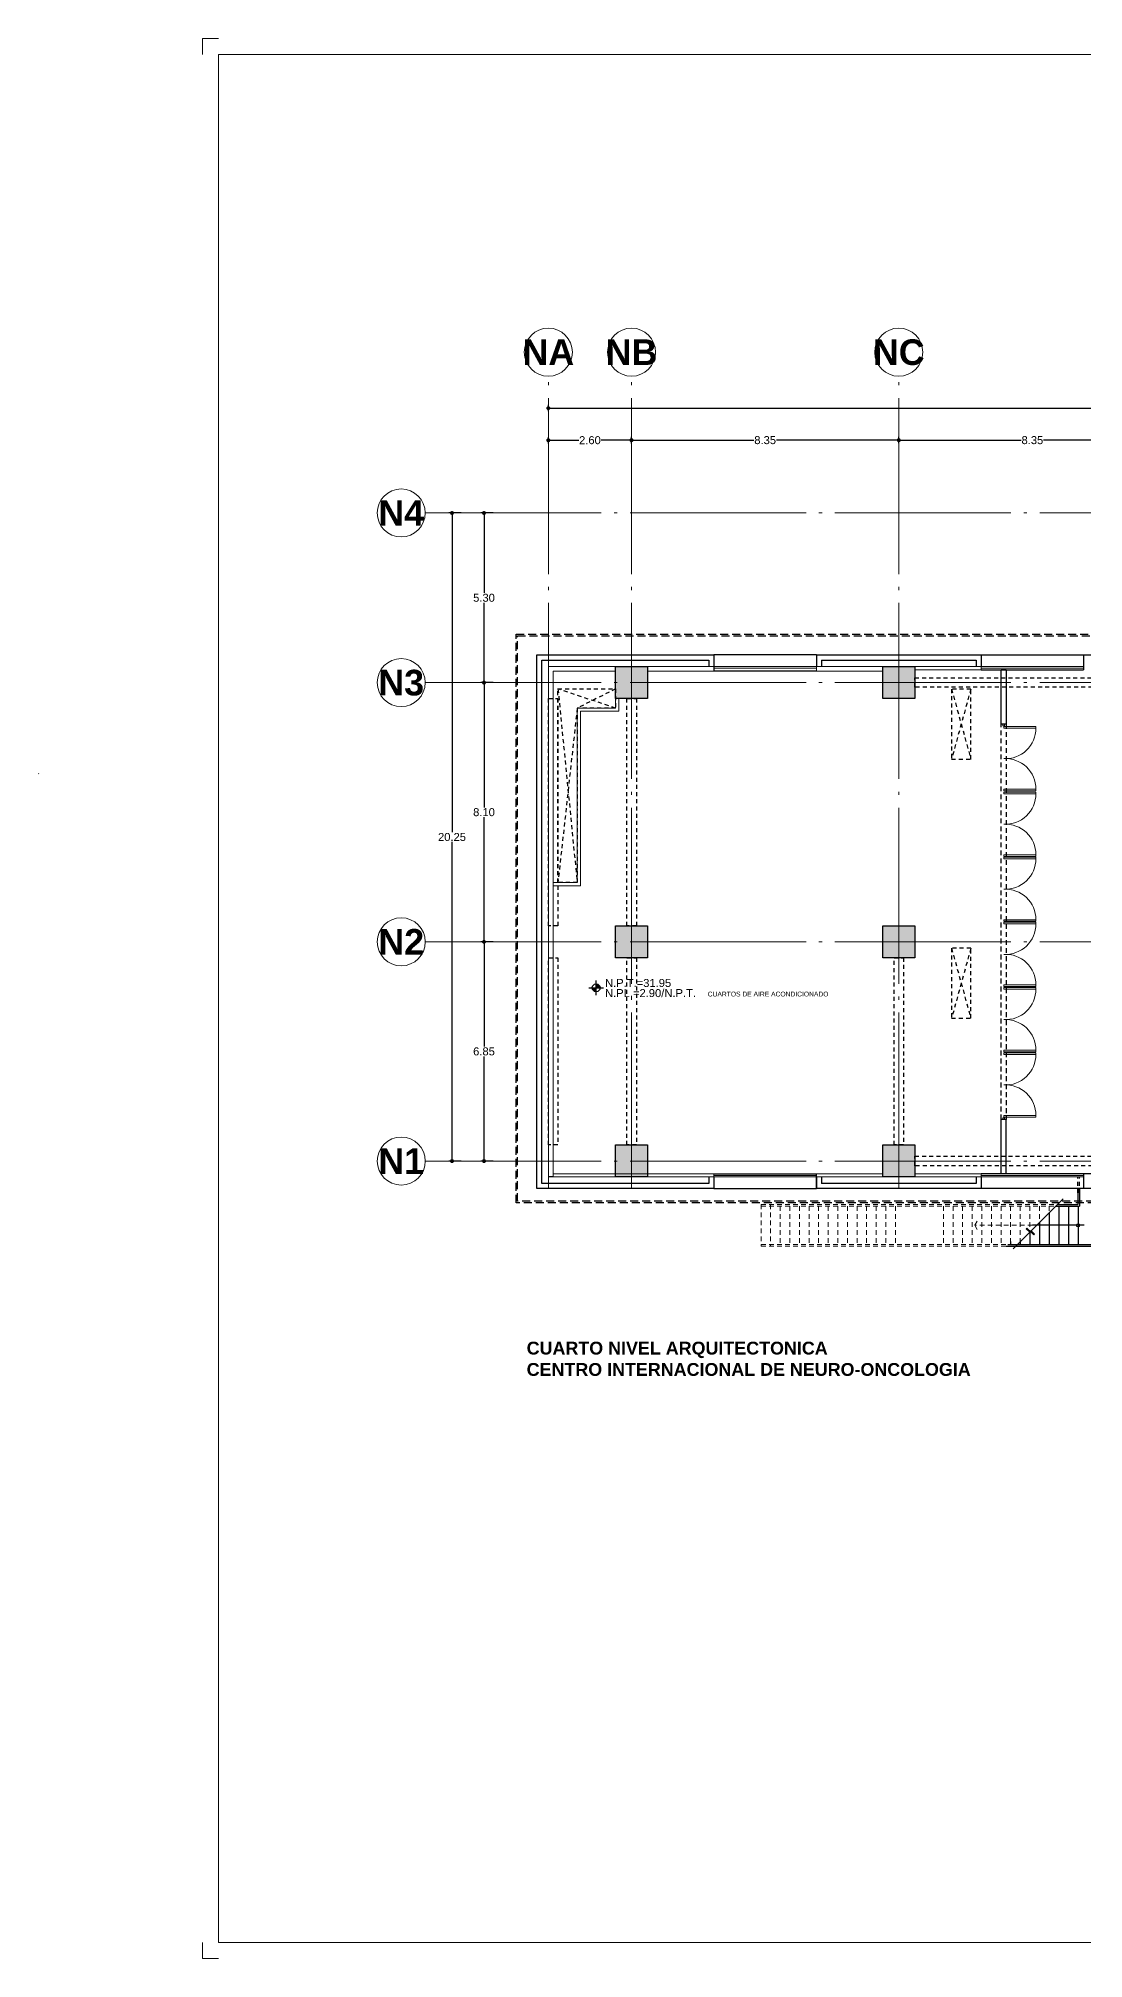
# Model space of a CAD drawing. Header units: metres. Extents: x -22 to 564, y 0 to 143.
# Drawn here: x 369.7 to 402.4, y 9.1 to 69.1 of the extents above; entities that cross this region are included whole.
import ezdxf
from ezdxf.enums import TextEntityAlignment as Align

# ---------------------------------------------------------------- set-up
doc = ezdxf.new("R2010")
doc.units = ezdxf.units.M
for name, pattern in [('A-01 CONJUNTO$0$A-04 PRIMER NIVEL$0$PRIMER NIVEL$0$HIDDEN2', [0.1875, 0.125, -0.0625]), ('EJES630', [6.3, 5.5, -0.4, 0, -0.4]), ('XREF 4N NEURO-ONCOLOGIA$0$CONTINU', [0]), ('XREF 4N NEURO-ONCOLOGIA$0$DASHED2', [0.375, 0.25, -0.125]), ('XREF 4N NEURO-ONCOLOGIA$0$HIDDE150', [0.24, 0.15, -0.09]), ('XREF 4N NEURO-ONCOLOGIA$0$HIDDEN2', [0.1875, 0.125, -0.0625])]:
    doc.linetypes.add(name, pattern=pattern)
for name, color, linetype in [('COTAS EJES', 8, 'Continuous'), ('EJES BOLAS', 11, 'Continuous'), ('EJES TEXTOS', 3, 'Continuous'), ('ELEVADOR Y ESC', 8, 'Continuous'), ('NIVELES', 9, 'Continuous'), ('TEXTO', 7, 'Continuous'), ('XREF 4N NEURO-ONCOLOGIA$0$-CG-M-WALL', 7, 'Continuous'), ('XREF 4N NEURO-ONCOLOGIA$0$CANCELES', 1, 'Continuous'), ('XREF 4N NEURO-ONCOLOGIA$0$COLUMNAS', 6, 'Continuous'), ('XREF 4N NEURO-ONCOLOGIA$0$CONTRAVENTEOS', 6, 'XREF 4N NEURO-ONCOLOGIA$0$HIDDEN2'), ('XREF 4N NEURO-ONCOLOGIA$0$DUCTO AA', 40, 'XREF 4N NEURO-ONCOLOGIA$0$HIDDEN2'), ('XREF 4N NEURO-ONCOLOGIA$0$ELEVADOR Y ESC', 8, 'Continuous'), ('XREF 4N NEURO-ONCOLOGIA$0$LAMINA MULTIPERFORADA', 9, 'Continuous'), ('XREF 4N NEURO-ONCOLOGIA$0$MUROS', 3, 'Continuous'), ('XREF 4N NEURO-ONCOLOGIA$0$MUROS BAJOS', 2, 'Continuous'), ('XREF 4N NEURO-ONCOLOGIA$0$NOVIDESA', 11, 'Continuous'), ('XREF 4N NEURO-ONCOLOGIA$0$PROYECCIÓN', 252, 'XREF 4N NEURO-ONCOLOGIA$0$HIDDE150'), ('XREF 4N NEURO-ONCOLOGIA$0$SIMBOLO CORTE', 4, 'Continuous')]:
    doc.layers.add(name, color=color, linetype=linetype)
for name, color, linetype, lineweight in [('EJES', 11, 'EJES630', 0), ('XREF 4N NEURO-ONCOLOGIA$0$HERRERIAS', 1, 'Continuous', 18), ('XREF 4N NEURO-ONCOLOGIA$0$MUROS DE TABLAROCA', 150, 'Continuous', 13), ('XREF PIE 1.100$0$G-ANNO-TTLB', 7, 'Continuous', 9)]:
    doc.layers.add(name, color=color, linetype=linetype, lineweight=lineweight)
doc.styles.add('100 LOCALES 25', font='arial.ttf', dxfattribs={"height": 0.25})
doc.styles.add('100 SERVICIOS 40', font='arialbd.ttf', dxfattribs={"height": 0.4})
doc.styles.add('COTAS', font='arial.ttf')
doc.styles.add('EJES', font='arialbd.ttf', dxfattribs={"height": 0.8})
doc.styles.add('NIVELES', font='arial.ttf', dxfattribs={"height": 0.25})
doc.dimstyles.new('100 EJES', dxfattribs={"dimtxt": 0.25, "dimasz": 0.125, "dimexe": 0.1, "dimexo": 0.1, "dimgap": 0.025, "dimtad": 0, "dimtih": 1, "dimtoh": 1, "dimzin": 1, "dimdsep": 46, "dimtxsty": 'COTAS', "dimblk": 'DOT', "dimcen": 0.1, "dimclrd": 256, "dimclre": 256, "dimclrt": 7, "dimadec": 0, "dimazin": 1, "dimtfac": 1, "dimtofl": 0, "dimtmove": 2, "dimatfit": 3, "dimfxl": 1, "dimtolj": 1, "dimtzin": 1, "dimlwd": 25, "dimlwe": -1, "dimarcsym": 0})

# ---------------------------------------------------------------- blocks, each defined once
blk = doc.blocks.new('XREF PIE 1.100$0$ZUM-TB-XX-PP_PIE DE PLANO - ZUM_TB_PP_XX__PIE DE PLANO 90x60cm-1443826-PLANTA BAJA GENERAL')
at = {"layer": 'XREF PIE 1.100$0$G-ANNO-TTLB'}
for p, q in [((-0.4682, 0.6), (-0.4632, 0.6)), ((-0.4682, 0.595), (-0.4682, 0.6)), ((-0.4682, 0.005), (-0.4682, 0)), ((-0.4682, 0), (-0.4632, 0))]:
    blk.add_line(p, q, dxfattribs=at)
at = {"layer": 'XREF PIE 1.100$0$G-ANNO-TTLB', "lineweight": 20}
for p, q in [((0.3018, 0.595), (-0.4632, 0.595)), ((-0.4632, 0.005), (-0.4632, 0.595)), ((0.3018, 0.005), (-0.4632, 0.005))]:
    blk.add_line(p, q, dxfattribs=at)
blk = doc.blocks.new('NPT')
h = blk.add_hatch(color=256)
h.paths.add_polyline_path([(0, 0.124), (0, 0), (0.124, 0, 0.414214)])
h.paths.add_polyline_path([(0, 0), (-0.124, 0, 0.414214), (0, -0.124)])
for p, q in [((-0.233, 0), (0.233, 0)), ((0, -0.233), (0, 0.233))]:
    blk.add_line(p, q)
blk.add_circle((0, 0), 0.124)
at = {"style": 'NIVELES'}
for p in [(0.278, 0.028), (0.278, -0.288)]:
    blk.add_attdef('NIVEL', p, '', height=0.25, dxfattribs=at)
blk = doc.blocks.new('XREF 4N NEURO-ONCOLOGIA$0$C-1')
at = {"layer": 'XREF 4N NEURO-ONCOLOGIA$0$-CG-M-WALL', "true_color": 0x636466}
h = blk.add_hatch(color=251, dxfattribs=at)
h.dxf.hatch_style = 1
h.paths.add_polyline_path([(-0.5, -0.5), (-0.5, 0.5), (0.5, 0.5), (0.5, -0.5)])
blk.add_lwpolyline([(-0.5, -0.5), (-0.5, 0.5), (0.5, 0.5), (0.5, -0.5)], close=True)
blk = doc.blocks.new('XREF 4N NEURO-ONCOLOGIA$0$P100')
blk.add_lwpolyline([(-0.925, -0.975), (-0.975, -0.975), (-0.975, 0), (-0.925, 0), (-0.925, -0.975, 0.430577), (0, 0, 0.430577)], format="xyb")
blk = doc.blocks.new('XREF 4N NEURO-ONCOLOGIA$0$A$C1a09e307')
at = {"layer": 'XREF 4N NEURO-ONCOLOGIA$0$ELEVADOR Y ESC'}
for p, q in [((-23.61, 12.595, 0), (-23.61, 8.05, 0)), ((-23.56, 12.545, 0), (-23.56, 8.05, 0)), ((-23.47, 12.455, 0), (-23.56, 12.455, 0)), ((-23.47, 12.155, 0), (-23.56, 12.155, 0)), ((-23.125, 11.855, 0), (-23.56, 11.855, 0)), ((-22.87, 11.555, 0), (-23.56, 11.555, 0)), ((-22.96, 10.156, 0), (-22.96, 11.77, 0)), ((-22.565, 11.25, 0), (-23.56, 11.25, 0)), ((-22.36, 10.95, 0), (-23.56, 10.95, 0)), ((-22.36, 11.045, 0), (-22.36, 10.308, 0)), ((-22.31, 10.995, 0), (-22.31, 10.358, 0)), ((-22.36, 10.65, 0), (-23.56, 10.65, 0)), ((-22.36, 10.35, 0), (-23.56, 10.35, 0)), ((-21.81, 10.308, 0), (-22.36, 10.308, 0)), ((-21.81, 10.358, 0), (-22.31, 10.358, 0)), ((-23.56, 8.05, 0), (-23.61, 8.05, 0)), ((-21.81, 8.1, 0), (-22.36, 8.1, 0)), ((-22.36, 8.1, 0), (-22.36, 8.05, 0)), ((-21.81, 8.05, 0), (-22.36, 8.05, 0))]:
    blk.add_line(p, q, dxfattribs=at)
blk.add_circle((-22.96, 10.35, 0), 0.0484, dxfattribs=at)
at = {"layer": 'XREF 4N NEURO-ONCOLOGIA$0$PROYECCIÓN', "color": 8, "lineweight": 0}
for p, q in [((-23.61, 20.255, 0), (-23.61, 12.595, 0)), ((-22.31, 20.255, 0), (-23.61, 20.255, 0)), ((-22.31, 19.955, 0), (-23.61, 19.955, 0)), ((-23.56, 20.255, 0), (-23.56, 12.545, 0)), ((-22.36, 20.255, 0), (-22.36, 11.045, 0)), ((-22.31, 20.255, 0), (-22.31, 10.995, 0)), ((-22.36, 19.655, 0), (-23.56, 19.655, 0)), ((-22.36, 19.355, 0), (-23.56, 19.355, 0)), ((-22.36, 19.055, 0), (-23.56, 19.055, 0)), ((-22.36, 18.755, 0), (-23.56, 18.755, 0)), ((-22.36, 18.455, 0), (-23.56, 18.455, 0)), ((-22.36, 18.155, 0), (-23.56, 18.155, 0)), ((-22.36, 17.855, 0), (-23.56, 17.855, 0)), ((-22.36, 17.555, 0), (-23.56, 17.555, 0)), ((-22.36, 17.255, 0), (-23.56, 17.255, 0)), ((-22.36, 16.955, 0), (-23.56, 16.955, 0)), ((-22.36, 16.655, 0), (-23.56, 16.655, 0)), ((-22.36, 16.355, 0), (-23.56, 16.355, 0)), ((-22.36, 16.055, 0), (-23.56, 16.055, 0)), ((-22.36, 14.555, 0), (-23.56, 14.555, 0)), ((-22.36, 14.255, 0), (-23.56, 14.255, 0)), ((-22.36, 13.955, 0), (-23.56, 13.955, 0)), ((-22.36, 13.655, 0), (-23.56, 13.655, 0)), ((-22.36, 13.355, 0), (-23.56, 13.355, 0)), ((-22.96, 13.579, 0), (-23.176, 13.454, 0)), ((-22.96, 11.77, 0), (-22.96, 13.579, 0)), ((-22.96, 13.579, 0), (-22.744, 13.454, 0)), ((-22.36, 12.755, 0), (-23.56, 12.755, 0)), ((-22.36, 13.055, 0), (-23.556, 13.055, 0)), ((-22.36, 12.455, 0), (-23.47, 12.455, 0)), ((-22.36, 12.155, 0), (-23.47, 12.155, 0)), ((-22.36, 11.855, 0), (-23.125, 11.855, 0)), ((-22.36, 11.555, 0), (-22.87, 11.555, 0)), ((-22.36, 11.25, 0), (-22.565, 11.25, 0))]:
    blk.add_line(p, q, dxfattribs=at)
at = {"layer": 'XREF 4N NEURO-ONCOLOGIA$0$SIMBOLO CORTE', "color": 8, "elevation": 0}
blk.add_lwpolyline([(-23.695, 12.38), (-23.175, 11.86), (-23.069, 11.966), (-23.047, 11.945), (-23.259, 11.733), (-23.238, 11.711), (-23.132, 11.818), (-22.132, 10.817)], dxfattribs=at)
blk = doc.blocks.new('XREF 4N NEURO-ONCOLOGIA$0$A$C55e99183')
at = {"layer": 'XREF 4N NEURO-ONCOLOGIA$0$ELEVADOR Y ESC'}
for p, q in [((-23.61, 8.05, 0), (-23.61, 6.74, 0)), ((-23.56, 6.74, 0), (-23.56, 8.05, 0)), ((-23.56, 8.05, 0), (-22.36, 8.05, 0)), ((-22.36, 6.74, 0), (-22.36, 8.05, 0)), ((-22.31, 6.74, 0), (-22.31, 8.05, 0)), ((-23.61, 6.74, 0), (-23.61, -4.41, 0)), ((-22.31, 6.74, 0), (-23.61, 6.74, 0)), ((-23.56, 6.74, 0), (-23.56, -4.41, 0)), ((-22.36, 6.74, 0), (-22.36, -2.56, 0)), ((-22.31, 6.74, 0), (-22.31, -2.51, 0)), ((-22.36, 6.44, 0), (-23.56, 6.44, 0)), ((-22.36, 6.14, 0), (-23.56, 6.14, 0)), ((-22.36, 5.84, 0), (-23.56, 5.84, 0)), ((-22.36, 5.54, 0), (-23.56, 5.54, 0)), ((-22.36, 5.24, 0), (-23.56, 5.24, 0)), ((-22.36, 4.94, 0), (-23.56, 4.94, 0)), ((-22.36, 4.64, 0), (-23.56, 4.64, 0)), ((-22.36, 4.34, 0), (-23.56, 4.34, 0)), ((-22.36, 4.04, 0), (-23.56, 4.04, 0)), ((-22.36, 3.74, 0), (-23.56, 3.74, 0)), ((-22.36, 3.44, 0), (-23.56, 3.44, 0)), ((-22.36, 3.14, 0), (-23.56, 3.14, 0)), ((-22.36, 2.84, 0), (-23.56, 2.84, 0)), ((-22.36, 1.34, 0), (-23.56, 1.34, 0)), ((-22.36, 1.04, 0), (-23.56, 1.04, 0)), ((-22.36, 0.74, 0), (-23.56, 0.74, 0)), ((-22.935, 0.669, 0), (-23.151, 0.544, 0)), ((-22.935, -2.754, 0), (-22.935, 0.669, 0)), ((-22.935, 0.669, 0), (-22.719, 0.544, 0)), ((-22.36, 0.44, 0), (-23.56, 0.44, 0)), ((-22.36, 0.14, 0), (-23.56, 0.14, 0)), ((-22.36, -0.16, 0), (-23.56, -0.16, 0)), ((-22.36, -0.46, 0), (-23.56, -0.46, 0)), ((-22.36, -0.76, 0), (-23.56, -0.76, 0)), ((-22.36, -1.06, 0), (-23.56, -1.06, 0)), ((-22.36, -1.36, 0), (-23.56, -1.36, 0)), ((-22.36, -1.66, 0), (-23.56, -1.66, 0)), ((-22.36, -1.96, 0), (-23.56, -1.96, 0)), ((-22.36, -2.26, 0), (-23.56, -2.26, 0)), ((-22.31, -2.56, 0), (-23.56, -2.56, 0)), ((-21.807, -2.51, 0), (-22.31, -2.51, 0)), ((-21.807, -2.56, 0), (-22.31, -2.56, 0)), ((-23.56, -4.41, 0), (-23.61, -4.41, 0)), ((-22.36, -4.41, 0), (-23.56, -4.41, 0)), ((-21.81, -4.36, 0), (-22.36, -4.36, 0)), ((-22.36, -4.36, 0), (-22.36, -4.41, 0)), ((-21.81, -4.41, 0), (-22.36, -4.41, 0))]:
    blk.add_line(p, q, dxfattribs=at)
blk.add_circle((-22.935, -2.56, 0), 0.0484, dxfattribs=at)
at = {"layer": 'XREF 4N NEURO-ONCOLOGIA$0$MUROS DE TABLAROCA'}
blk.add_blockref('XREF 4N NEURO-ONCOLOGIA$0$A$C1a09e307', (0, 0), dxfattribs=at)
blk = doc.blocks.new('XREF 4N NEURO-ONCOLOGIA$0$A$C8dccb668')
at = {"layer": 'XREF 4N NEURO-ONCOLOGIA$0$ELEVADOR Y ESC', "linetype": 'XREF 4N NEURO-ONCOLOGIA$0$CONTINU'}
for p, q in [((-23.61, -6.34, 0), (-23.61, -4.41, 0)), ((-23.56, -6.34, 0), (-23.56, -4.41, 0)), ((-22.36, -6.34, 0), (-22.36, -4.41, 0)), ((-22.31, -6.34, 0), (-22.31, -4.41, 0)), ((-23.61, -6.34, 0), (-23.61, -17.49, 0)), ((-23.61, -6.34, 0), (-23.56, -6.34, 0)), ((-22.31, -6.34, 0), (-23.56, -6.34, 0)), ((-23.56, -6.34, 0), (-23.56, -17.49, 0)), ((-22.36, -6.34, 0), (-22.36, -15.64, 0)), ((-22.31, -6.34, 0), (-22.31, -15.59, 0)), ((-22.36, -6.64, 0), (-23.56, -6.64, 0)), ((-22.36, -6.94, 0), (-23.56, -6.94, 0)), ((-22.36, -7.24, 0), (-23.56, -7.24, 0)), ((-22.36, -7.54, 0), (-23.56, -7.54, 0)), ((-22.36, -7.84, 0), (-23.56, -7.84, 0)), ((-22.36, -8.14, 0), (-23.56, -8.14, 0)), ((-22.36, -8.44, 0), (-23.56, -8.44, 0)), ((-22.36, -8.74, 0), (-23.56, -8.74, 0)), ((-22.36, -9.04, 0), (-23.56, -9.04, 0)), ((-22.36, -9.34, 0), (-23.56, -9.34, 0)), ((-22.36, -9.64, 0), (-23.56, -9.64, 0)), ((-22.36, -9.94, 0), (-23.56, -9.94, 0)), ((-22.36, -10.24, 0), (-23.56, -10.24, 0)), ((-22.36, -11.74, 0), (-23.56, -11.74, 0)), ((-22.36, -12.04, 0), (-23.56, -12.04, 0)), ((-22.36, -12.34, 0), (-23.56, -12.34, 0)), ((-22.935, -12.411, 0), (-23.151, -12.536, 0)), ((-22.935, -15.834, 0), (-22.935, -12.411, 0)), ((-22.935, -12.411, 0), (-22.719, -12.536, 0)), ((-22.36, -12.64, 0), (-23.56, -12.64, 0)), ((-22.36, -12.94, 0), (-23.56, -12.94, 0)), ((-22.36, -13.24, 0), (-23.56, -13.24, 0)), ((-22.36, -13.54, 0), (-23.56, -13.54, 0)), ((-22.36, -13.84, 0), (-23.56, -13.84, 0)), ((-22.36, -14.14, 0), (-23.56, -14.14, 0)), ((-22.36, -14.44, 0), (-23.56, -14.44, 0)), ((-22.36, -14.74, 0), (-23.56, -14.74, 0)), ((-22.36, -15.04, 0), (-23.56, -15.04, 0)), ((-22.36, -15.34, 0), (-23.56, -15.34, 0)), ((-22.31, -15.59, 0), (-21.81, -15.59, 0)), ((-22.31, -15.64, 0), (-23.56, -15.64, 0)), ((-22.31, -15.64, 0), (-21.81, -15.64, 0)), ((-23.56, -17.49, 0), (-23.61, -17.49, 0)), ((-21.81, -17.44, 0), (-22.36, -17.44, 0)), ((-22.36, -17.44, 0), (-22.36, -17.49, 0)), ((-21.81, -17.49, 0), (-22.36, -17.49, 0))]:
    blk.add_line(p, q, dxfattribs=at)
blk.add_circle((-22.935, -15.64, 0), 0.0484, dxfattribs=at)
at = {"layer": 'XREF 4N NEURO-ONCOLOGIA$0$CANCELES'}
blk.add_blockref('XREF 4N NEURO-ONCOLOGIA$0$A$C55e99183', (0, 0), dxfattribs=at)
blk = doc.blocks.new('XREF 4N NEURO-ONCOLOGIA')
at = {"layer": 'XREF 4N NEURO-ONCOLOGIA$0$CONTRAVENTEOS', "color": 3, "elevation": 0}
for points in [[(4.003, 53.089), (9.853, 53.089), (9.853, 52.789), (4.003, 52.789)], [(10.853, 53.089), (17.953, 53.089), (17.953, 52.789), (10.853, 52.789)], [(3.653, 41.639), (3.653, 34.289), (3.353, 34.289), (3.353, 41.639)], [(18.603, 41.639), (18.603, 34.289), (18.303, 34.289), (18.303, 41.639)]]:
    blk.add_lwpolyline(points, close=True, dxfattribs=at)
at = {"layer": 'XREF 4N NEURO-ONCOLOGIA$0$CONTRAVENTEOS', "elevation": 0}
for points in [[(4.003, 50.639), (9.853, 50.639), (9.853, 50.339), (4.003, 50.339)], [(4.003, 42.289), (9.853, 42.289), (9.853, 41.989), (4.003, 41.989)]]:
    blk.add_lwpolyline(points, close=True, dxfattribs=at)
at = {"layer": 'XREF 4N NEURO-ONCOLOGIA$0$CONTRAVENTEOS'}
blk.add_lwpolyline([(10.853, 50.639), (17.953, 50.639), (17.953, 50.339), (10.853, 50.339)], close=True, dxfattribs=at)
at = {"layer": 'XREF 4N NEURO-ONCOLOGIA$0$DUCTO AA'}
for p, q in [((17.653, 52.189, 0), (12.203, 52.789, 0)), ((18.253, 52.789, 0), (12.203, 52.189, 0)), ((17.653, 50.989, 0), (18.253, 52.789, 0)), ((18.253, 50.989, 0), (17.653, 52.189, 0)), ((10.15, 39.889, 0), (7.961, 40.489, 0)), ((10.15, 40.489, 0), (7.961, 39.889, 0)), ((18.25, 39.889, 0), (16.061, 40.489, 0)), ((18.25, 40.489, 0), (16.061, 39.889, 0))]:
    blk.add_line(p, q, dxfattribs=at)
at = {"layer": 'XREF 4N NEURO-ONCOLOGIA$0$DUCTO AA', "elevation": 0}
blk.add_lwpolyline([(14.353, 52.189), (12.203, 52.189), (12.203, 52.789), (18.253, 52.789), (18.253, 50.989), (17.653, 50.989), (17.653, 52.189), (14.453, 52.189)], dxfattribs=at)
for points in [[(10.15, 40.489), (7.961, 40.489), (7.961, 39.889), (10.15, 39.889)], [(18.25, 40.489), (16.061, 40.489), (16.061, 39.889), (18.25, 39.889)]]:
    blk.add_lwpolyline(points, close=True, dxfattribs=at)
at = {"layer": 'XREF 4N NEURO-ONCOLOGIA$0$HERRERIAS'}
for p, q in [((3.003, 47.914, 0), (3.003, 44.714, 0)), ((3.053, 47.914, 0), (3.053, 44.714, 0)), ((18.903, 44.714, 0), (18.903, 47.914, 0)), ((18.953, 44.714, 0), (18.953, 47.914, 0)), ((3.003, 36.364, 0), (3.003, 39.564, 0)), ((3.053, 36.364, 0), (3.053, 39.564, 0)), ((18.903, 39.564, 0), (18.903, 36.364, 0)), ((18.953, 39.564, 0), (18.953, 36.364, 0))]:
    blk.add_line(p, q, dxfattribs=at)
for points in [[(4.853, 38.889), (4.853, 38.839), (4.803, 38.839), (4.803, 38.889)], [(17.101, 38.889), (17.101, 38.839), (17.151, 38.839), (17.151, 38.889)]]:
    blk.add_lwpolyline(points, close=True, dxfattribs=at)
at = {"layer": 'XREF 4N NEURO-ONCOLOGIA$0$LAMINA MULTIPERFORADA', "linetype": 'XREF 4N NEURO-ONCOLOGIA$0$DASHED2', "elevation": 0}
for points in [[(2.193, 54.099), (19.965, 54.099), (19.965, 28.43), (25.263, 28.43), (25.263, -1.141), (2.193, -1.141)], [(2.243, 54.049), (19.915, 54.049), (19.915, 28.38), (25.213, 28.38), (25.213, -1.091), (2.243, -1.091)]]:
    blk.add_lwpolyline(points, close=True, dxfattribs=at)
at = {"layer": 'XREF 4N NEURO-ONCOLOGIA$0$MUROS'}
for p, q in [((3.003, 52.939), (3.003, 53.089)), ((18.953, 47.914, 0), (18.803, 47.914, 0)), ((3.103, 38.939), (4.803, 38.939, 0)), ((3.103, 38.789), (4.803, 38.789, 0)), ((4.803, 38.789, 0), (4.803, 38.939, 0)), ((17.151, 38.789, 0), (17.151, 38.939, 0)), ((17.151, 38.939, 0), (18.853, 38.939, 0)), ((18.853, 38.789, 0), (17.151, 38.789, 0)), ((18.853, 38.789, 0), (18.853, 38.939, 0))]:
    blk.add_line(p, q, dxfattribs=at)
at = {"layer": 'XREF 4N NEURO-ONCOLOGIA$0$MUROS BAJOS'}
for p, q in [((2.643, 47.914), (2.643, 44.714)), ((3.103, 47.914, 0), (3.103, 44.714, 0)), ((18.803, 44.714, 0), (18.803, 47.914, 0)), ((19.315, 44.714, 0), (19.315, 47.914, 0)), ((2.643, 44.714), (3.103, 44.714, 0)), ((2.643, 36.364, 0), (2.643, 39.564)), ((3.103, 36.364, 0), (3.103, 39.564, 0)), ((18.853, 39.564, 0), (18.853, 36.364, 0)), ((19.315, 39.564, 0), (19.315, 36.364, 0))]:
    blk.add_line(p, q, dxfattribs=at)
at = {"layer": 'XREF 4N NEURO-ONCOLOGIA$0$MUROS DE TABLAROCA'}
for p, q in [((3.003, 53.089), (18.953, 53.089)), ((3.003, 52.939), (18.803, 52.939)), ((3.003, 52.939), (3.003, 47.914)), ((3.103, 52.939), (3.103, 47.914)), ((18.803, 52.939), (18.803, 50.989)), ((18.953, 53.089), (18.953, 50.989)), ((18.803, 49.989), (18.803, 47.914)), ((18.953, 49.989), (18.953, 47.914)), ((3.003, 47.914), (3.103, 47.914)), ((3.003, 42.639), (3.003, 44.714)), ((3.103, 44.714), (3.103, 42.639)), ((18.803, 44.714), (18.803, 42.639)), ((18.953, 44.714), (18.803, 44.714)), ((18.953, 44.714), (18.953, 42.639))]:
    blk.add_line(p, q, dxfattribs=at)
for points in [[(17.953, 50.889), (17.553, 50.889), (17.553, 52.089), (12.103, 52.089), (12.103, 52.939)], [(17.953, 50.989), (17.653, 50.989), (17.653, 52.189), (12.203, 52.189), (12.203, 52.939)], [(3.003, 41.639), (3.003, 39.564), (3.103, 39.564), (3.103, 41.639)], [(18.953, 41.639), (18.953, 39.564), (18.853, 39.564), (18.853, 41.639)]]:
    blk.add_lwpolyline(points, dxfattribs=at)
blk.add_arc((16.233, 68.401, 0), 0.88, 135, 135.78133, dxfattribs=at)
at = {"layer": 'XREF 4N NEURO-ONCOLOGIA$0$NOVIDESA'}
for p, q in [((3.003, 48.074, 0), (2.803, 48.074)), ((19.155, 48.074, 0), (18.955, 48.074, 0)), ((3.003, 47.914, 0), (2.643, 47.914)), ((19.315, 47.914, 0), (18.953, 47.914, 0)), ((3.003, 44.714, 0), (2.643, 44.714, 0)), ((3.003, 44.554, 0), (2.803, 44.554)), ((19.315, 44.714, 0), (18.953, 44.714, 0)), ((19.155, 44.554, 0), (18.953, 44.554, 0)), ((3.003, 39.724, 0), (2.803, 39.724)), ((19.155, 39.724, 0), (18.953, 39.724, 0)), ((3.003, 39.564, 0), (2.643, 39.564)), ((19.315, 39.564, 0), (18.953, 39.564, 0)), ((3.103, 36.364, 0), (2.643, 36.364, 0)), ((3.103, 35.449), (3.103, 36.364, 0)), ((19.315, 36.364, 0), (18.853, 36.364, 0))]:
    blk.add_line(p, q, dxfattribs=at)
for points in [[(2.643, 53.449), (19.315, 53.449), (19.315, 47.914)], [(2.643, 47.914), (2.643, 53.449)], [(2.803, 53.289), (19.155, 53.289), (19.155, 48.074)], [(2.803, 48.074), (2.803, 53.289)], [(2.643, 39.564), (2.643, 44.714)], [(2.803, 39.724), (2.803, 44.554)], [(19.155, 44.554), (19.155, 39.724)], [(19.315, 44.714), (19.315, 39.564)], [(19.315, 36.364), (19.315, 31.339)]]:
    blk.add_lwpolyline(points, dxfattribs=at)
at = {"layer": 'XREF 4N NEURO-ONCOLOGIA$0$NOVIDESA', "elevation": 0}
blk.add_lwpolyline([(2.643, 31.339), (2.643, 36.364)], dxfattribs=at)
at = {"layer": 'XREF 4N NEURO-ONCOLOGIA$0$PROYECCIÓN'}
for p, q in [((4.803, 38.939, 0), (17.151, 38.939)), ((17.151, 38.789), (4.803, 38.789, 0))]:
    blk.add_line(p, q, dxfattribs=at)
at = {"layer": 'XREF 4N NEURO-ONCOLOGIA$0$COLUMNAS'}
for p in [(3.503, 50.489, 0), (10.353, 50.489), (18.453, 50.489, 0), (3.503, 42.139, 0), (10.353, 42.139, 0), (18.453, 42.139, 0)]:
    blk.add_blockref('XREF 4N NEURO-ONCOLOGIA$0$C-1', p, dxfattribs=at)
at = {"layer": 'XREF 4N NEURO-ONCOLOGIA$0$HERRERIAS', "yscale": 1.0302, "zscale": 1.0302}
for p, xscale in [((5.879, 38.859), 1.0302), ((5.879, 38.859), -1.0302), ((7.919, 38.859), 1.0302), ((7.919, 38.859), -1.0302), ((9.959, 38.859), 1.0302), ((9.959, 38.859), -1.0302), ((11.995, 38.859), 1.0302), ((11.995, 38.859), -1.0302), ((14.025, 38.859), 1.0302), ((14.025, 38.859), -1.0302), ((16.074, 38.859), 1.0302), ((16.074, 38.859), -1.0302)]:
    blk.add_blockref('XREF 4N NEURO-ONCOLOGIA$0$P100', p, dxfattribs=dict(at, xscale=xscale))
at = {"layer": 'XREF 4N NEURO-ONCOLOGIA$0$MUROS DE TABLAROCA'}
blk.add_blockref('XREF 4N NEURO-ONCOLOGIA$0$A$C8dccb668', (24.453, 26.189), dxfattribs=at)
blk = doc.blocks.new('EJE')
at = {"linetype": 'Continuous', "lineweight": 5}
blk.add_circle((0, 0), 0.75, dxfattribs=at)
at = {"layer": 'EJES TEXTOS', "style": 'EJES'}
blk.add_attdef('EJE', text='', height=0.8, dxfattribs=at).set_placement((0, 0), align=Align.MIDDLE_CENTER)
blk = doc.blocks.new('_DOT')
at = {"color": 0, "linetype": 'ByBlock', "lineweight": -2}
blk.add_line((-0.5, 0), (-1, 0), dxfattribs=at)
at = {"color": 0, "linetype": 'ByBlock', "lineweight": -2, "const_width": 0.5}
blk.add_lwpolyline([(-0.25, 0, 1), (0.25, 0, 1)], format="xyb", close=True, dxfattribs=at)
blk = doc.blocks.new('*D93')
at = {"layer": 'COTAS EJES', "transparency": 16777216}
for p, q in [((396.588, 56.451), (396.588, 56.648)), ((404.938, 56.451), (404.938, 56.648))]:
    blk.add_line(p, q, dxfattribs=at)
at = {"layer": 'COTAS EJES', "lineweight": 25, "transparency": 16777216}
for p, q in [((396.713, 56.548), (400.412, 56.548)), ((404.813, 56.548), (401.114, 56.548))]:
    blk.add_line(p, q, dxfattribs=at)
at = {"layer": 'COTAS EJES', "lineweight": 25, "transparency": 16777216, "xscale": 0.125, "yscale": 0.125, "zscale": 0.125, "rotation": 180}
blk.add_blockref('_DOT', (396.588, 56.548), dxfattribs=at)
at = {"layer": 'COTAS EJES', "lineweight": 25, "transparency": 16777216, "xscale": 0.125, "yscale": 0.125, "zscale": 0.125}
blk.add_blockref('_DOT', (404.938, 56.548), dxfattribs=at)
at = {"layer": 'COTAS EJES', "color": 7, "transparency": 16777216, "insert": (400.763, 56.548), "char_height": 0.25, "attachment_point": 5, "style": 'COTAS'}
blk.add_mtext('\\A1;8.35', dxfattribs=at)
blk = doc.blocks.new('*D97')
at = {"layer": 'COTAS EJES', "transparency": 16777216}
for p, q in [((388.238, 56.451), (388.238, 56.648)), ((396.588, 56.451), (396.588, 56.648))]:
    blk.add_line(p, q, dxfattribs=at)
at = {"layer": 'COTAS EJES', "lineweight": 25, "transparency": 16777216}
for p, q in [((388.363, 56.548), (392.062, 56.548)), ((396.463, 56.548), (392.764, 56.548))]:
    blk.add_line(p, q, dxfattribs=at)
at = {"layer": 'COTAS EJES', "lineweight": 25, "transparency": 16777216, "xscale": 0.125, "yscale": 0.125, "zscale": 0.125, "rotation": 180}
blk.add_blockref('_DOT', (388.238, 56.548), dxfattribs=at)
at = {"layer": 'COTAS EJES', "lineweight": 25, "transparency": 16777216, "xscale": 0.125, "yscale": 0.125, "zscale": 0.125}
blk.add_blockref('_DOT', (396.588, 56.548), dxfattribs=at)
at = {"layer": 'COTAS EJES', "color": 7, "transparency": 16777216, "insert": (392.413, 56.548), "char_height": 0.25, "attachment_point": 5, "style": 'COTAS'}
blk.add_mtext('\\A1;8.35', dxfattribs=at)
blk = doc.blocks.new('*D87')
at = {"layer": 'COTAS EJES', "transparency": 16777216}
for p, q in [((385.638, 56.449), (385.638, 56.646)), ((388.238, 56.449), (388.238, 56.646))]:
    blk.add_line(p, q, dxfattribs=at)
at = {"layer": 'COTAS EJES', "lineweight": 25, "transparency": 16777216}
for p, q in [((385.763, 56.546), (386.587, 56.546)), ((388.113, 56.546), (387.289, 56.546))]:
    blk.add_line(p, q, dxfattribs=at)
at = {"layer": 'COTAS EJES', "lineweight": 25, "transparency": 16777216, "xscale": 0.125, "yscale": 0.125, "zscale": 0.125, "rotation": 180}
blk.add_blockref('_DOT', (385.638, 56.546), dxfattribs=at)
at = {"layer": 'COTAS EJES', "lineweight": 25, "transparency": 16777216, "xscale": 0.125, "yscale": 0.125, "zscale": 0.125}
blk.add_blockref('_DOT', (388.238, 56.546), dxfattribs=at)
at = {"layer": 'COTAS EJES', "color": 7, "transparency": 16777216, "insert": (386.938, 56.546), "char_height": 0.25, "attachment_point": 5, "style": 'COTAS'}
blk.add_mtext('\\A1;2.60', dxfattribs=at)
blk = doc.blocks.new('*D88')
at = {"layer": 'COTAS EJES', "transparency": 16777216}
for p, q in [((385.638, 57.451), (385.638, 57.648)), ((438.359, 57.417), (438.359, 57.648))]:
    blk.add_line(p, q, dxfattribs=at)
at = {"layer": 'COTAS EJES', "lineweight": 25, "transparency": 16777216}
for p, q in [((385.763, 57.548), (411.553, 57.548)), ((438.234, 57.548), (412.444, 57.548))]:
    blk.add_line(p, q, dxfattribs=at)
at = {"layer": 'COTAS EJES', "lineweight": 25, "transparency": 16777216, "xscale": 0.125, "yscale": 0.125, "zscale": 0.125, "rotation": 180}
blk.add_blockref('_DOT', (385.638, 57.548), dxfattribs=at)
at = {"layer": 'COTAS EJES', "lineweight": 25, "transparency": 16777216, "xscale": 0.125, "yscale": 0.125, "zscale": 0.125}
blk.add_blockref('_DOT', (438.359, 57.548), dxfattribs=at)
at = {"layer": 'COTAS EJES', "color": 7, "transparency": 16777216, "insert": (411.998, 57.548), "char_height": 0.25, "attachment_point": 5, "style": 'COTAS'}
blk.add_mtext('\\A1;52.72', dxfattribs=at)
blk = doc.blocks.new('*D89')
at = {"layer": 'COTAS EJES', "transparency": 16777216}
for p, q in [((383.91, 54.273), (383.528, 54.273)), ((383.91, 48.973), (383.528, 48.973))]:
    blk.add_line(p, q, dxfattribs=at)
at = {"layer": 'COTAS EJES', "lineweight": 25, "transparency": 16777216}
for p, q in [((383.628, 54.148), (383.628, 51.776)), ((383.628, 49.098), (383.628, 51.47))]:
    blk.add_line(p, q, dxfattribs=at)
at = {"layer": 'COTAS EJES', "lineweight": 25, "transparency": 16777216, "xscale": 0.125, "yscale": 0.125, "zscale": 0.125}
for p, rotation in [((383.628, 54.273), 90), ((383.628, 48.973), 270)]:
    blk.add_blockref('_DOT', p, dxfattribs=dict(at, rotation=rotation))
at = {"layer": 'COTAS EJES', "color": 7, "transparency": 16777216, "insert": (383.628, 51.623), "char_height": 0.25, "attachment_point": 5, "style": 'COTAS'}
blk.add_mtext('\\A1;5.30', dxfattribs=at)
blk = doc.blocks.new('*D90')
at = {"layer": 'COTAS EJES', "transparency": 16777216}
for p, q in [((383.894, 48.973), (383.528, 48.973)), ((383.91, 40.873), (383.528, 40.873))]:
    blk.add_line(p, q, dxfattribs=at)
at = {"layer": 'COTAS EJES', "lineweight": 25, "transparency": 16777216}
for p, q in [((383.628, 48.848), (383.628, 45.075)), ((383.628, 40.998), (383.628, 44.77))]:
    blk.add_line(p, q, dxfattribs=at)
at = {"layer": 'COTAS EJES', "lineweight": 25, "transparency": 16777216, "xscale": 0.125, "yscale": 0.125, "zscale": 0.125}
for p, rotation in [((383.628, 48.973), 90), ((383.628, 40.873), 270)]:
    blk.add_blockref('_DOT', p, dxfattribs=dict(at, rotation=rotation))
at = {"layer": 'COTAS EJES', "color": 7, "transparency": 16777216, "insert": (383.628, 44.923), "char_height": 0.25, "attachment_point": 5, "style": 'COTAS'}
blk.add_mtext('\\A1;8.10', dxfattribs=at)
blk = doc.blocks.new('*D91')
at = {"layer": 'COTAS EJES', "transparency": 16777216}
for p, q in [((383.91, 40.873), (383.528, 40.873)), ((383.91, 34.023), (383.528, 34.023))]:
    blk.add_line(p, q, dxfattribs=at)
at = {"layer": 'COTAS EJES', "lineweight": 25, "transparency": 16777216}
for p, q in [((383.628, 40.748), (383.628, 37.6)), ((383.628, 34.148), (383.628, 37.295))]:
    blk.add_line(p, q, dxfattribs=at)
at = {"layer": 'COTAS EJES', "lineweight": 25, "transparency": 16777216, "xscale": 0.125, "yscale": 0.125, "zscale": 0.125}
for p, rotation in [((383.628, 40.873), 90), ((383.628, 34.023), 270)]:
    blk.add_blockref('_DOT', p, dxfattribs=dict(at, rotation=rotation))
at = {"layer": 'COTAS EJES', "color": 7, "transparency": 16777216, "insert": (383.628, 37.448), "char_height": 0.25, "attachment_point": 5, "style": 'COTAS'}
blk.add_mtext('\\A1;6.85', dxfattribs=at)
blk = doc.blocks.new('*D92')
at = {"layer": 'COTAS EJES', "transparency": 16777216}
for p, q in [((382.91, 54.273), (382.528, 54.273)), ((382.91, 34.023), (382.528, 34.023))]:
    blk.add_line(p, q, dxfattribs=at)
at = {"layer": 'COTAS EJES', "lineweight": 25, "transparency": 16777216}
for p, q in [((382.628, 54.148), (382.628, 44.3)), ((382.628, 34.148), (382.628, 43.995))]:
    blk.add_line(p, q, dxfattribs=at)
at = {"layer": 'COTAS EJES', "lineweight": 25, "transparency": 16777216, "xscale": 0.125, "yscale": 0.125, "zscale": 0.125}
for p, rotation in [((382.628, 54.273), 90), ((382.628, 34.023), 270)]:
    blk.add_blockref('_DOT', p, dxfattribs=dict(at, rotation=rotation))
at = {"layer": 'COTAS EJES', "color": 7, "transparency": 16777216, "insert": (382.628, 44.148), "char_height": 0.25, "attachment_point": 5, "style": 'COTAS'}
blk.add_mtext('\\A1;20.25', dxfattribs=at)

msp = doc.modelspace()

# ---------------------------------------------------------------- block references
at = {"layer": 'XREF PIE 1.100$0$G-ANNO-TTLB', "xscale": 100.0000000000004, "yscale": 100.0000000000004, "zscale": 100.0000000000004}
msp.add_blockref('XREF PIE 1.100$0$ZUM-TB-XX-PP_PIE DE PLANO - ZUM_TB_PP_XX__PIE DE PLANO 90x60cm-1443826-PLANTA BAJA GENERAL', (421.652, 9.102), dxfattribs=at)

# ---------------------------------------------------------------- next in the draw order: linework, layer by layer
at = {"layer": 'ELEVADOR Y ESC', "linetype": 'A-01 CONJUNTO$0$A-04 PRIMER NIVEL$0$PRIMER NIVEL$0$HIDDEN2'}
for p, q in [((402.188, 33.025), (402.188, 33.525)), ((402.238, 33.025), (402.238, 33.525))]:
    msp.add_line(p, q, dxfattribs=at)

# ---------------------------------------------------------------- next in the draw order: block references
at = {"layer": 'EJES BOLAS'}
for p, values in [((385.638, 59.298, 0), {'EJE': 'NA'}), ((388.238, 59.298, 0), {'EJE': 'NB'}), ((396.588, 59.298, 0), {'EJE': 'NC'})]:
    msp.add_blockref('EJE', p, dxfattribs=at).add_auto_attribs(values)
at = {"layer": 'NIVELES'}
ref = msp.add_blockref('NPT', (387.132, 39.435, 0), dxfattribs=at)
ref.add_attrib('NIVEL', 'N.P.T.=31.95', (387.409, 39.463, 0), dxfattribs={"layer": '0', "height": 0.25, "style": 'NIVELES'})
ref.add_attrib('NIVEL', 'N.PL.=2.90/N.P.T.', (387.409, 39.147, 0), dxfattribs={"layer": '0', "height": 0.25, "style": 'NIVELES'})

# ---------------------------------------------------------------- next in the draw order: texts
at = {"layer": 'TEXTO', "color": 0, "insert": (392.505, 39.164, 0), "char_height": 0.15, "width": 3.58056, "attachment_point": 8, "style": '100 LOCALES 25'}
msp.add_mtext('CUARTOS DE AIRE ACONDICIONADO', dxfattribs=at)
at = {"layer": 'TEXTO', "insert": (384.961, 28.378), "char_height": 0.4, "width": 13.88116, "attachment_point": 1, "style": '100 SERVICIOS 40'}
msp.add_mtext('CUARTO NIVEL ARQUITECTONICA\\PCENTRO INTERNACIONAL DE NEURO-ONCOLOGIA', dxfattribs=at)

# ---------------------------------------------------------------- next in the draw order: dimensions: what is measured, and where the dimension line sits
at = {"layer": 'COTAS EJES'}
for base, p1, p2, picture, middle in [((438.359, 57.548, -0.001), (385.638, 57.351, 0), (438.359, 57.317, 0), '*D88', (411.998, 57.548, -0.001)), ((388.238, 56.546, 0), (385.638, 56.349, 0), (388.238, 56.349, 0), '*D87', (386.938, 56.546, 0)), ((396.588, 56.548, 0), (388.238, 56.351, 0), (396.588, 56.351, 0), '*D97', (392.413, 56.548, 0)), ((404.938, 56.548, 0), (396.588, 56.351, 0), (404.938, 56.351, 0), '*D93', (400.763, 56.548, 0))]:
    dim = msp.add_linear_dim(base=base, p1=p1, p2=p2, dimstyle='100 EJES', dxfattribs=at)
    dim.commit()
    dim.dimension.update_dxf_attribs({"geometry": picture, "text_midpoint": middle})

# ---------------------------------------------------------------- next in the draw order: block references
at = {"rotation": 90}
msp.add_blockref('XREF 4N NEURO-ONCOLOGIA', (438.728, 30.523, 0), dxfattribs=at)

# ---------------------------------------------------------------- next in the draw order: linework, layer by layer
at = {"layer": 'EJES'}
for p, q in [((385.638, 33.163), (385.638, 58.548)), ((388.238, 33.163), (388.238, 58.548)), ((396.588, 33.163), (396.588, 58.548)), ((381.791, 54.275), (438.568, 54.275)), ((381.791, 48.975), (438.568, 48.975)), ((381.792, 40.873), (438.301, 40.873)), ((381.792, 34.023), (438.208, 34.023))]:
    msp.add_line(p, q, dxfattribs=at)

# ---------------------------------------------------------------- next in the draw order: block references
at = {"layer": 'EJES BOLAS'}
for p, values in [((381.041, 54.273, 0), {'EJE': 'N4'}), ((381.041, 48.973, 0), {'EJE': 'N3'}), ((381.042, 40.873, 0), {'EJE': 'N2'}), ((381.042, 34.023, 0), {'EJE': 'N1'})]:
    msp.add_blockref('EJE', p, dxfattribs=at).add_auto_attribs(values)

# ---------------------------------------------------------------- next in the draw order: dimensions: what is measured, and where the dimension line sits
at = {"layer": 'COTAS EJES'}
for base, p1, p2, picture, middle in [((382.628, 54.273, 0), (383.01, 34.023, 0), (383.01, 54.273, 0), '*D92', (382.628, 44.148, 0)), ((383.628, 54.273, 0), (384.01, 48.973, 0), (384.01, 54.273, 0), '*D89', (383.628, 51.623, 0)), ((383.628, 48.973, 0), (384.01, 40.873, 0), (383.994, 48.973, 0), '*D90', (383.628, 44.923, 0)), ((383.628, 40.873, 0), (384.01, 34.023, 0), (384.01, 40.873, 0), '*D91', (383.628, 37.448, 0))]:
    dim = msp.add_linear_dim(base=base, p1=p1, p2=p2, angle=270, dimstyle='100 EJES', dxfattribs=at)
    dim.commit()
    dim.dimension.update_dxf_attribs({"geometry": picture, "text_midpoint": middle})

doc.saveas('drawing.dxf')
